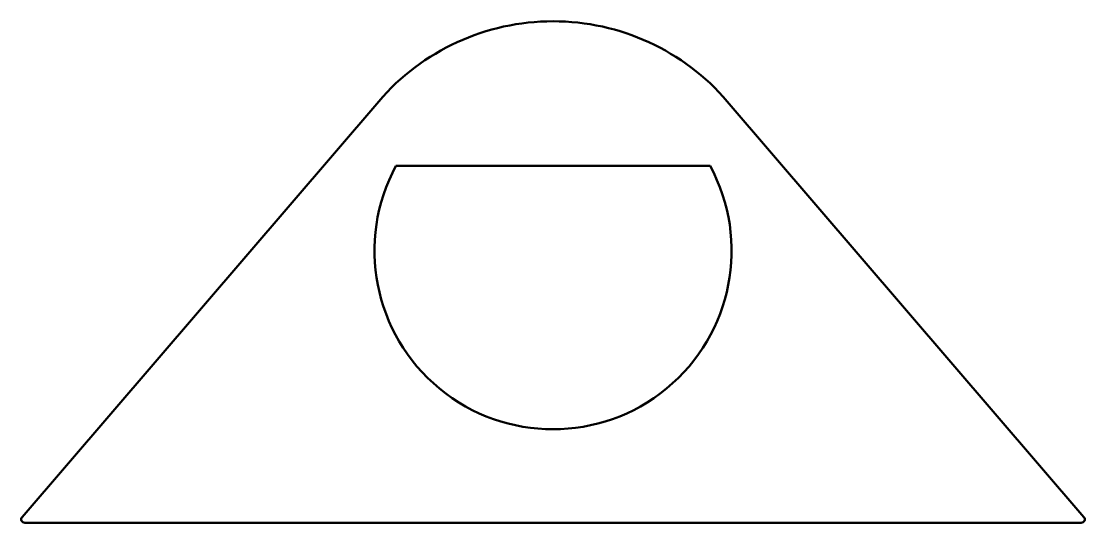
# Model space of a CAD drawing. Header units: millimetres. Extents: x 0 to 313, y 0 to 148.
import ezdxf

# ---------------------------------------------------------------- set-up
doc = ezdxf.new("R2010")
doc.units = ezdxf.units.MM
doc.layers.add('IV_INTERIOR_PROFILES', color=7, linetype='Continuous', lineweight=50)
doc.layers.add('IV_OUTER_PROFILE', color=7, linetype='Continuous', lineweight=50)

msp = doc.modelspace()

# ---------------------------------------------------------------- linework, layer by layer
at = {"layer": 'IV_INTERIOR_PROFILES', "flags": 128}
msp.add_lwpolyline([(110.45, 105.24, 1.678744), (202.78, 105.24)], format="xyb", close=True, dxfattribs=at)
at = {"layer": 'IV_OUTER_PROFILE', "flags": 128}
msp.add_lwpolyline([(1.29, 0.24, -0.640807), (0.53, 1.89), (105.37, 124.18, -0.459862), (207.86, 124.18), (312.7, 1.89, -0.640807), (311.94, 0.24)], format="xyb", close=True, dxfattribs=at)

doc.saveas('drawing.dxf')
